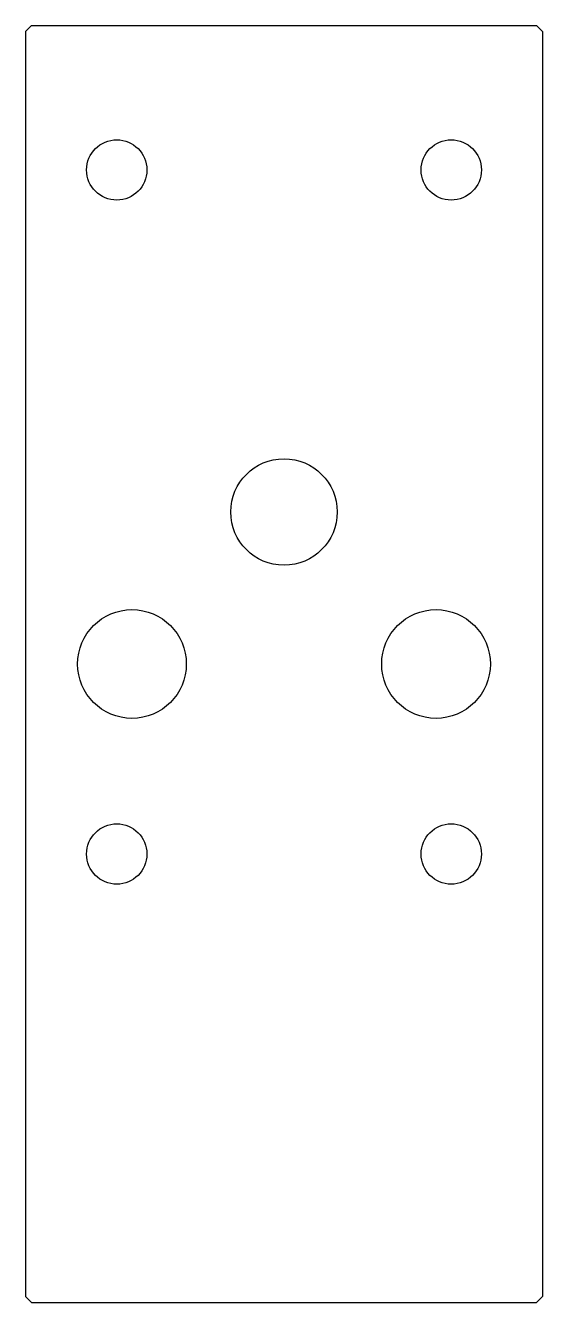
# Model space of a CAD drawing. Header units: millimetres. Extents: x 0 to 68, y 0 to 168.
import ezdxf

# ---------------------------------------------------------------- set-up
doc = ezdxf.new("R2010")
doc.units = ezdxf.units.MM

msp = doc.modelspace()

# ---------------------------------------------------------------- linework, layer by layer
for p, q in [((0, 167.2), (0.8, 168)), ((0.8, 168), (67.2, 168)), ((68, 167.2), (67.2, 168)), ((0, 167.2), (0, 0.8)), ((68, 167.2), (68, 0.8)), ((0, 0.8), (0.8, 0)), ((0.8, 0), (67.2, 0)), ((68, 0.8), (67.2, 0))]:
    msp.add_line(p, q)
for centre, radius in [((12, 149), 3.97), ((56, 149), 3.97), ((34, 104), 7), ((14, 84), 7.15), ((54, 84), 7.15), ((12, 59), 3.97), ((56, 59), 3.97)]:
    msp.add_circle(centre, radius)

doc.saveas('drawing.dxf')
